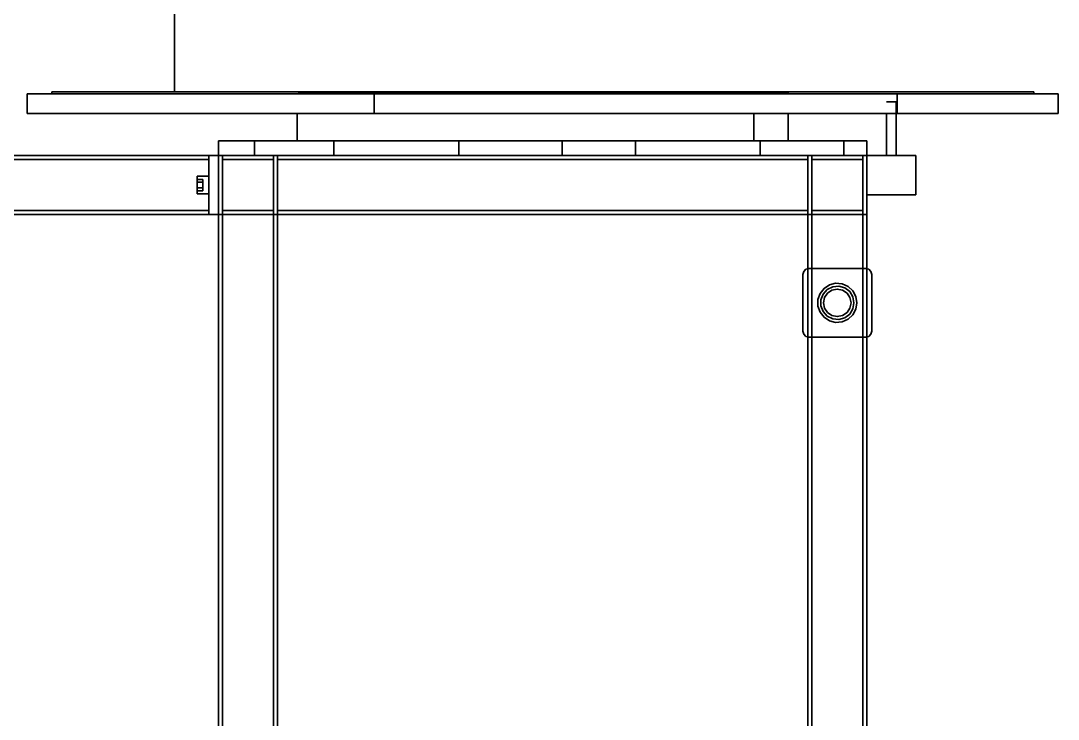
# Model space of a CAD drawing. Header units: millimetres. Extents: x -201 to 3037, y -406 to 3230.
# Drawn here: x 628 to 1685, y 306 to 1017 of the extents above; entities that cross this region are included whole.
import ezdxf

# ---------------------------------------------------------------- set-up
doc = ezdxf.new("R2010")
doc.units = ezdxf.units.MM
for name, color, linetype in [('DIM', 5, 'Continuous'), ('HIDDEN', 8, 'Continuous'), ('VISIBLE', 7, 'Continuous')]:
    doc.layers.add(name, color=color, linetype=linetype)
doc.styles.add('OpenSansCondensed-Light', font='OpenSansCondensed-Light.ttf')
doc.dimstyles.new('EZDXF', dxfattribs={"dimtxt": 0.25, "dimasz": 0.175, "dimexe": 0.375, "dimexo": 0.125, "dimgap": 0.1, "dimtad": 1, "dimlfac": 100, "dimzin": 12, "dimdsep": 46, "dimtxsty": 'OpenSansCondensed-Light', "dimblk": 'ARCHTICK', "dimcen": 2.5, "dimazin": 3, "dimtfac": 0.5, "dimtmove": 2, "dimatfit": 3})

# ---------------------------------------------------------------- blocks, each defined once
blk = doc.blocks.new('_ARCHTICK')
at = {"color": 0, "linetype": 'BYBLOCK', "const_width": 0.15}
blk.add_lwpolyline([(-0.5, -0.5), (0.5, 0.5)], dxfattribs=at)

msp = doc.modelspace()

# ---------------------------------------------------------------- linework, layer by layer
at = {"layer": 'HIDDEN'}
for points in [[(1685, 943), (1671.8, 943), (1633, 943), (1570.5, 943), (1487.3, 943), (1387.8, 943), (1276.8, 943), (1160, 943), (1043.2, 943), (932.2, 943), (832.7, 943), (749.5, 943), (687, 943), (648.2, 943), (635, 943)], [(1660, 945), (1647.5, 945), (1610.5, 945), (1550.9, 945), (1471.7, 945), (1376.9, 945), (1271.3, 945), (1160, 945), (1048.7, 945), (943.1, 945), (848.3, 945), (769.1, 945), (709.5, 945), (672.5, 945), (660, 945)], [(1660, 943), (1647.5, 943), (1610.5, 943), (1550.9, 943), (1471.7, 943), (1376.9, 943), (1271.3, 943), (1160, 943), (1048.7, 943), (943.1, 943), (848.3, 943), (769.1, 943), (709.5, 943), (672.5, 943), (660, 943)], [(660, 943), (672.5, 943), (709.5, 943), (769.1, 943), (848.3, 943), (943.1, 943), (1048.7, 943), (1160, 943), (1271.3, 943), (1376.9, 943), (1471.7, 943), (1550.9, 943), (1610.5, 943), (1647.5, 943), (1660, 943)], [(1410, 945), (1403.7, 945), (1385.2, 945), (1355.5, 945), (1315.9, 945), (1268.5, 945), (1215.6, 945), (1160, 945), (1104.4, 945), (1051.5, 945), (1004.1, 945), (964.5, 945), (934.8, 945), (916.3, 945), (910, 945)], [(910, 945), (916.3, 945), (934.8, 945), (964.5, 945), (1004.1, 945), (1051.5, 945), (1104.4, 945), (1160, 945), (1215.6, 945), (1268.5, 945), (1315.9, 945), (1355.5, 945), (1385.2, 945), (1403.7, 945), (1410, 945)], [(1410, 943), (1403.7, 943), (1385.2, 943), (1355.5, 943), (1315.9, 943), (1268.5, 943), (1215.6, 943), (1160, 943), (1104.4, 943), (1051.5, 943), (1004.1, 943), (964.5, 943), (934.8, 943), (916.3, 943), (910, 943)], [(910, 943), (916.3, 943), (934.8, 943), (964.5, 943), (1004.1, 943), (1051.5, 943), (1104.4, 943), (1160, 943), (1215.6, 943), (1268.5, 943), (1315.9, 943), (1355.5, 943), (1385.2, 943), (1403.7, 943), (1410, 943)], [(1409, 944.5), (1402.8, 944.5), (1384.3, 944.5), (1354.7, 944.5), (1315.2, 944.5), (1268, 944.5), (1215.4, 944.5), (1160, 944.5), (1104.6, 944.5), (1052, 944.5), (1004.8, 944.5), (965.3, 944.5), (935.7, 944.5), (917.2, 944.5), (911, 944.5)], [(911, 944.5), (917.2, 944.5), (935.7, 944.5), (965.3, 944.5), (1004.8, 944.5), (1052, 944.5), (1104.6, 944.5), (1160, 944.5), (1215.4, 944.5), (1268, 944.5), (1315.2, 944.5), (1354.7, 944.5), (1384.3, 944.5), (1402.8, 944.5), (1409, 944.5)], [(1409, 943), (1402.8, 943), (1384.3, 943), (1354.7, 943), (1315.2, 943), (1268, 943), (1215.4, 943), (1160, 943), (1104.6, 943), (1052, 943), (1004.8, 943), (965.3, 943), (935.7, 943), (917.2, 943), (911, 943)], [(911, 943), (917.2, 943), (935.7, 943), (965.3, 943), (1004.8, 943), (1052, 943), (1104.6, 943), (1160, 943), (1215.4, 943), (1268, 943), (1315.2, 943), (1354.7, 943), (1384.3, 943), (1402.8, 943), (1409, 943)], [(1390, 944.5), (1384.2, 944.5), (1367.2, 944.5), (1339.8, 944.5), (1303.4, 944.5), (1259.8, 944.5), (1211.2, 944.5), (1160, 944.5), (1108.8, 944.5), (1060.2, 944.5), (1016.6, 944.5), (980.2, 944.5), (952.8, 944.5), (935.8, 944.5), (930, 944.5)], [(930, 944.5), (935.8, 944.5), (952.8, 944.5), (980.2, 944.5), (1016.6, 944.5), (1060.2, 944.5), (1108.8, 944.5), (1160, 944.5), (1211.2, 944.5), (1259.8, 944.5), (1303.4, 944.5), (1339.8, 944.5), (1367.2, 944.5), (1384.2, 944.5), (1390, 944.5)], [(1390, 943), (1384.2, 943), (1367.2, 943), (1339.8, 943), (1303.4, 943), (1259.8, 943), (1211.2, 943), (1160, 943), (1108.8, 943), (1060.2, 943), (1016.6, 943), (980.2, 943), (952.8, 943), (935.8, 943), (930, 943)], [(930, 943), (935.8, 943), (952.8, 943), (980.2, 943), (1016.6, 943), (1060.2, 943), (1108.8, 943), (1160, 943), (1211.2, 943), (1259.8, 943), (1303.4, 943), (1339.8, 943), (1367.2, 943), (1384.2, 943), (1390, 943)], [(988.5, 943), (988.3, 943), (987.9, 943), (987.2, 943), (986.2, 943), (985.1, 943), (983.8, 943), (982.5, 943), (981.2, 943), (979.9, 943), (978.8, 943), (977.8, 943), (977.1, 943), (976.7, 943), (976.5, 943)], [(976.5, 943), (976.7, 943), (977.1, 943), (977.8, 943), (978.8, 943), (979.9, 943), (981.2, 943), (982.5, 943), (983.8, 943), (985.1, 943), (986.2, 943), (987.2, 943), (987.9, 943), (988.3, 943), (988.5, 943)], [(988.5, 943), (988.3, 943), (987.9, 943), (987.2, 943), (986.2, 943), (985.1, 943), (983.8, 943), (982.5, 943), (981.2, 943), (979.9, 943), (978.8, 943), (977.8, 943), (977.1, 943), (976.7, 943), (976.5, 943)], [(976.5, 943), (976.7, 943), (977.1, 943), (977.8, 943), (978.8, 943), (979.9, 943), (981.2, 943), (982.5, 943), (983.8, 943), (985.1, 943), (986.2, 943), (987.2, 943), (987.9, 943), (988.3, 943), (988.5, 943)], [(988.5, 923), (988.5, 943)], [(988.5, 923), (988.5, 943)], [(1390, 943), (1390, 944.5)], [(1409, 943), (1409, 944.5)], [(1410, 943), (1410, 945)], [(1521, 943), (1520.8, 943), (1520.4, 943), (1519.7, 943), (1518.7, 943), (1517.6, 943), (1516.3, 943), (1515, 943), (1513.7, 943), (1512.4, 943), (1511.3, 943), (1510.3, 943), (1509.6, 943), (1509.2, 943), (1509, 943)], [(1509, 943), (1509.2, 943), (1509.6, 943), (1510.3, 943), (1511.3, 943), (1512.4, 943), (1513.7, 943), (1515, 943), (1516.3, 943), (1517.6, 943), (1518.7, 943), (1519.7, 943), (1520.4, 943), (1520.8, 943), (1521, 943)], [(1521, 923), (1521, 943)], [(1520, 935), (1519.9, 935), (1519.5, 935), (1518.9, 935), (1518.1, 935), (1517.2, 935), (1516.1, 935), (1515, 935), (1513.9, 935), (1512.8, 935), (1511.9, 935), (1511.1, 935), (1510.5, 935), (1510.1, 935), (1510, 935)], [(1510, 935), (1510.1, 935), (1510.5, 935), (1511.1, 935), (1511.9, 935), (1512.8, 935), (1513.9, 935), (1515, 935), (1516.1, 935), (1517.2, 935), (1518.1, 935), (1518.9, 935), (1519.5, 935), (1519.9, 935), (1520, 935)], [(1520, 923), (1520, 935)], [(1685, 923), (1671.8, 923), (1633, 923), (1570.5, 923), (1487.3, 923), (1387.8, 923), (1276.8, 923), (1160, 923), (1043.2, 923), (932.2, 923), (832.7, 923), (749.5, 923), (687, 923), (648.2, 923), (635, 923)], [(1410, 923), (1403.7, 923), (1385.2, 923), (1355.5, 923), (1315.9, 923), (1268.5, 923), (1215.6, 923), (1160, 923), (1104.4, 923), (1051.5, 923), (1004.1, 923), (964.5, 923), (934.8, 923), (916.3, 923), (910, 923)], [(910, 923), (916.3, 923), (934.8, 923), (964.5, 923), (1004.1, 923), (1051.5, 923), (1104.4, 923), (1160, 923), (1215.6, 923), (1268.5, 923), (1315.9, 923), (1355.5, 923), (1385.2, 923), (1403.7, 923), (1410, 923)], [(1375, 923), (1369.6, 923), (1353.7, 923), (1328.1, 923), (1294.1, 923), (1253.3, 923), (1207.8, 923), (1160, 923), (1112.2, 923), (1066.7, 923), (1025.9, 923), (991.9, 923), (966.3, 923), (950.4, 923), (945, 923)], [(945, 923), (950.4, 923), (966.3, 923), (991.9, 923), (1025.9, 923), (1066.7, 923), (1112.2, 923), (1160, 923), (1207.8, 923), (1253.3, 923), (1294.1, 923), (1328.1, 923), (1353.7, 923), (1369.6, 923), (1375, 923)], [(988.5, 923), (988.3, 923), (987.9, 923), (987.2, 923), (986.2, 923), (985.1, 923), (983.8, 923), (982.5, 923), (981.2, 923), (979.9, 923), (978.8, 923), (977.8, 923), (977.1, 923), (976.7, 923), (976.5, 923)], [(976.5, 923), (976.7, 923), (977.1, 923), (977.8, 923), (978.8, 923), (979.9, 923), (981.2, 923), (982.5, 923), (983.8, 923), (985.1, 923), (986.2, 923), (987.2, 923), (987.9, 923), (988.3, 923), (988.5, 923)], [(988.5, 923), (988.3, 923), (987.9, 923), (987.2, 923), (986.2, 923), (985.1, 923), (983.8, 923), (982.5, 923), (981.2, 923), (979.9, 923), (978.8, 923), (977.8, 923), (977.1, 923), (976.7, 923), (976.5, 923)], [(976.5, 923), (976.7, 923), (977.1, 923), (977.8, 923), (978.8, 923), (979.9, 923), (981.2, 923), (982.5, 923), (983.8, 923), (985.1, 923), (986.2, 923), (987.2, 923), (987.9, 923), (988.3, 923), (988.5, 923)], [(1375, 895), (1375, 923)], [(1521, 923), (1520.8, 923), (1520.4, 923), (1519.7, 923), (1518.7, 923), (1517.6, 923), (1516.3, 923), (1515, 923), (1513.7, 923), (1512.4, 923), (1511.3, 923), (1510.3, 923), (1509.6, 923), (1509.2, 923), (1509, 923)], [(1509, 923), (1509.2, 923), (1509.6, 923), (1510.3, 923), (1511.3, 923), (1512.4, 923), (1513.7, 923), (1515, 923), (1516.3, 923), (1517.6, 923), (1518.7, 923), (1519.7, 923), (1520.4, 923), (1520.8, 923), (1521, 923)], [(830, 880), (830, 895)], [(830, 895), (1490, 895)], [(866.5, 895), (866.3, 895), (865.9, 895), (865.1, 895), (864.1, 895), (862.8, 895), (861.4, 895), (860, 895), (858.6, 895), (857.2, 895), (855.9, 895), (854.9, 895), (854.1, 895), (853.7, 895), (853.5, 895)], [(853.5, 895), (853.7, 895), (854.1, 895), (854.9, 895), (855.9, 895), (857.2, 895), (858.6, 895), (860, 895), (861.4, 895), (862.8, 895), (864.1, 895), (865.1, 895), (865.9, 895), (866.3, 895), (866.5, 895)], [(866.5, 895), (866.3, 895), (865.9, 895), (865.1, 895), (864.1, 895), (862.8, 895), (861.4, 895), (860, 895), (858.6, 895), (857.2, 895), (855.9, 895), (854.9, 895), (854.1, 895), (853.7, 895), (853.5, 895)], [(853.5, 895), (853.7, 895), (854.1, 895), (854.9, 895), (855.9, 895), (857.2, 895), (858.6, 895), (860, 895), (861.4, 895), (862.8, 895), (864.1, 895), (865.1, 895), (865.9, 895), (866.3, 895), (866.5, 895)], [(866.5, 880), (866.5, 895)], [(866.5, 880), (866.5, 895)], [(1410, 895), (1403.7, 895), (1385.2, 895), (1355.5, 895), (1315.9, 895), (1268.5, 895), (1215.6, 895), (1160, 895), (1104.4, 895), (1051.5, 895), (1004.1, 895), (964.5, 895), (934.8, 895), (916.3, 895), (910, 895)], [(910, 895), (916.3, 895), (934.8, 895), (964.5, 895), (1004.1, 895), (1051.5, 895), (1104.4, 895), (1160, 895), (1215.6, 895), (1268.5, 895), (1315.9, 895), (1355.5, 895), (1385.2, 895), (1403.7, 895), (1410, 895)], [(947.4, 895), (947.3, 895), (946.9, 895), (946.4, 895), (945.7, 895), (944.8, 895), (943.9, 895), (942.9, 895), (941.9, 895), (940.9, 895), (940.1, 895), (939.4, 895), (938.8, 895), (938.5, 895), (938.4, 895)], [(938.4, 895), (938.5, 895), (938.8, 895), (939.4, 895), (940.1, 895), (940.9, 895), (941.9, 895), (942.9, 895), (943.9, 895), (944.8, 895), (945.7, 895), (946.4, 895), (946.9, 895), (947.3, 895), (947.4, 895)], [(947.4, 895), (947.3, 895), (946.9, 895), (946.4, 895), (945.7, 895), (944.8, 895), (943.9, 895), (942.9, 895), (941.9, 895), (940.9, 895), (940.1, 895), (939.4, 895), (938.8, 895), (938.5, 895), (938.4, 895)], [(938.4, 895), (938.5, 895), (938.8, 895), (939.4, 895), (940.1, 895), (940.9, 895), (941.9, 895), (942.9, 895), (943.9, 895), (944.8, 895), (945.7, 895), (946.4, 895), (946.9, 895), (947.3, 895), (947.4, 895)], [(1375, 895), (1369.6, 895), (1353.7, 895), (1328.1, 895), (1294.1, 895), (1253.3, 895), (1207.8, 895), (1160, 895), (1112.2, 895), (1066.7, 895), (1025.9, 895), (991.9, 895), (966.3, 895), (950.4, 895), (945, 895)], [(945, 895), (950.4, 895), (966.3, 895), (991.9, 895), (1025.9, 895), (1066.7, 895), (1112.2, 895), (1160, 895), (1207.8, 895), (1253.3, 895), (1294.1, 895), (1328.1, 895), (1353.7, 895), (1369.6, 895), (1375, 895)], [(947.4, 880), (947.4, 895)], [(947.4, 880), (947.4, 895)], [(1074.6, 895), (1074.5, 895), (1074.1, 895), (1073.6, 895), (1072.9, 895), (1072, 895), (1071.1, 895), (1070.1, 895), (1069.1, 895), (1068.1, 895), (1067.3, 895), (1066.6, 895), (1066, 895), (1065.7, 895), (1065.6, 895)], [(1065.6, 895), (1065.7, 895), (1066, 895), (1066.6, 895), (1067.3, 895), (1068.1, 895), (1069.1, 895), (1070.1, 895), (1071.1, 895), (1072, 895), (1072.9, 895), (1073.6, 895), (1074.1, 895), (1074.5, 895), (1074.6, 895)], [(1074.6, 895), (1074.5, 895), (1074.1, 895), (1073.6, 895), (1072.9, 895), (1072, 895), (1071.1, 895), (1070.1, 895), (1069.1, 895), (1068.1, 895), (1067.3, 895), (1066.6, 895), (1066, 895), (1065.7, 895), (1065.6, 895)], [(1065.6, 895), (1065.7, 895), (1066, 895), (1066.6, 895), (1067.3, 895), (1068.1, 895), (1069.1, 895), (1070.1, 895), (1071.1, 895), (1072, 895), (1072.9, 895), (1073.6, 895), (1074.1, 895), (1074.5, 895), (1074.6, 895)], [(1074.6, 880), (1074.6, 895)], [(1074.6, 880), (1074.6, 895)], [(1180, 895), (1179.5, 895), (1178, 895), (1175.6, 895), (1172.5, 895), (1168.7, 895), (1164.5, 895), (1160, 895), (1155.5, 895), (1151.3, 895), (1147.5, 895), (1144.4, 895), (1142, 895), (1140.5, 895), (1140, 895)], [(1140, 895), (1140.5, 895), (1142, 895), (1144.4, 895), (1147.5, 895), (1151.3, 895), (1155.5, 895), (1160, 895), (1164.5, 895), (1168.7, 895), (1172.5, 895), (1175.6, 895), (1178, 895), (1179.5, 895), (1180, 895)], [(1180, 880), (1180, 895)], [(1254.4, 895), (1254.3, 895), (1254, 895), (1253.4, 895), (1252.7, 895), (1251.9, 895), (1250.9, 895), (1249.9, 895), (1248.9, 895), (1248, 895), (1247.1, 895), (1246.4, 895), (1245.9, 895), (1245.5, 895), (1245.4, 895)], [(1245.4, 895), (1245.5, 895), (1245.9, 895), (1246.4, 895), (1247.1, 895), (1248, 895), (1248.9, 895), (1249.9, 895), (1250.9, 895), (1251.9, 895), (1252.7, 895), (1253.4, 895), (1254, 895), (1254.3, 895), (1254.4, 895)], [(1254.4, 895), (1254.3, 895), (1254, 895), (1253.4, 895), (1252.7, 895), (1251.9, 895), (1250.9, 895), (1249.9, 895), (1248.9, 895), (1248, 895), (1247.1, 895), (1246.4, 895), (1245.9, 895), (1245.5, 895), (1245.4, 895)], [(1245.4, 895), (1245.5, 895), (1245.9, 895), (1246.4, 895), (1247.1, 895), (1248, 895), (1248.9, 895), (1249.9, 895), (1250.9, 895), (1251.9, 895), (1252.7, 895), (1253.4, 895), (1254, 895), (1254.3, 895), (1254.4, 895)], [(1254.4, 880), (1254.4, 895)], [(1254.4, 880), (1254.4, 895)], [(1381.6, 895), (1381.5, 895), (1381.2, 895), (1380.6, 895), (1379.9, 895), (1379.1, 895), (1378.1, 895), (1377.1, 895), (1376.1, 895), (1375.2, 895), (1374.3, 895), (1373.6, 895), (1373.1, 895), (1372.7, 895), (1372.6, 895)], [(1372.6, 895), (1372.7, 895), (1373.1, 895), (1373.6, 895), (1374.3, 895), (1375.2, 895), (1376.1, 895), (1377.1, 895), (1378.1, 895), (1379.1, 895), (1379.9, 895), (1380.6, 895), (1381.2, 895), (1381.5, 895), (1381.6, 895)], [(1381.6, 895), (1381.5, 895), (1381.2, 895), (1380.6, 895), (1379.9, 895), (1379.1, 895), (1378.1, 895), (1377.1, 895), (1376.1, 895), (1375.2, 895), (1374.3, 895), (1373.6, 895), (1373.1, 895), (1372.7, 895), (1372.6, 895)], [(1372.6, 895), (1372.7, 895), (1373.1, 895), (1373.6, 895), (1374.3, 895), (1375.2, 895), (1376.1, 895), (1377.1, 895), (1378.1, 895), (1379.1, 895), (1379.9, 895), (1380.6, 895), (1381.2, 895), (1381.5, 895), (1381.6, 895)], [(1381.6, 880), (1381.6, 895)], [(1381.6, 880), (1381.6, 895)], [(1466.5, 895), (1466.3, 895), (1465.9, 895), (1465.1, 895), (1464.1, 895), (1462.8, 895), (1461.4, 895), (1460, 895), (1458.6, 895), (1457.2, 895), (1455.9, 895), (1454.9, 895), (1454.1, 895), (1453.7, 895), (1453.5, 895)], [(1453.5, 895), (1453.7, 895), (1454.1, 895), (1454.9, 895), (1455.9, 895), (1457.2, 895), (1458.6, 895), (1460, 895), (1461.4, 895), (1462.8, 895), (1464.1, 895), (1465.1, 895), (1465.9, 895), (1466.3, 895), (1466.5, 895)], [(1466.5, 895), (1466.3, 895), (1465.9, 895), (1465.1, 895), (1464.1, 895), (1462.8, 895), (1461.4, 895), (1460, 895), (1458.6, 895), (1457.2, 895), (1455.9, 895), (1454.9, 895), (1454.1, 895), (1453.7, 895), (1453.5, 895)], [(1453.5, 895), (1453.7, 895), (1454.1, 895), (1454.9, 895), (1455.9, 895), (1457.2, 895), (1458.6, 895), (1460, 895), (1461.4, 895), (1462.8, 895), (1464.1, 895), (1465.1, 895), (1465.9, 895), (1466.3, 895), (1466.5, 895)], [(1466.5, 880), (1466.5, 895)], [(1466.5, 880), (1466.5, 895)], [(1490, 880), (1490, 895)], [(610, 880), (820, 880)], [(610, 880), (820, 880)], [(610, 880), (820, 880)], [(820, 820), (820, 880)], [(820, 820), (820, 880)], [(820, 874), (820, 874.7), (820, 875.3), (820, 876), (820, 876.6), (820, 877.2), (820, 877.7), (820, 878.2), (820, 878.7), (820, 879.1), (820, 879.4), (820, 879.7), (820, 879.8), (820, 880), (820, 880)], [(820, 880), (830, 880)], [(820, 820), (820, 880)], [(820, 820), (820, 880)], [(820, 880), (820, 880), (820, 879.8), (820, 879.7), (820, 879.4), (820, 879.1), (820, 878.7), (820, 878.2), (820, 877.7), (820, 877.2), (820, 876.6), (820, 876), (820, 875.3), (820, 874.7), (820, 874)], [(820, 874), (820, 874.7), (820, 875.3), (820, 876), (820, 876.6), (820, 877.2), (820, 877.7), (820, 878.2), (820, 878.7), (820, 879.1), (820, 879.4), (820, 879.7), (820, 879.8), (820, 880), (820, 880)], [(820, 880), (830, 880)], [(820, 880), (830, 880)], [(830, 60), (830, 880)], [(830, 880), (890, 880)], [(830, 60), (830, 880)], [(830, 60), (830, 880)], [(830, 880), (890, 880)], [(830, 880), (890, 880)], [(830, 820), (830, 880)], [(830, 820), (830, 880)], [(830, 880), (890, 880)], [(830, 880), (890, 880)], [(830, 880), (830, 880), (830, 879.8), (830, 879.7), (830, 879.4), (830, 879.1), (830, 878.7), (830, 878.2), (830, 877.7), (830, 877.2), (830, 876.6), (830, 876), (830, 875.3), (830, 874.7), (830, 874)], [(830, 874), (830, 874.7), (830, 875.3), (830, 876), (830, 876.6), (830, 877.2), (830, 877.7), (830, 878.2), (830, 878.7), (830, 879.1), (830, 879.4), (830, 879.7), (830, 879.8), (830, 880), (830, 880)], [(830, 880), (830, 880), (830, 879.8), (830, 879.7), (830, 879.4), (830, 879.1), (830, 878.7), (830, 878.2), (830, 877.7), (830, 877.2), (830, 876.6), (830, 876), (830, 875.3), (830, 874.7), (830, 874)], [(830, 874), (830, 874.7), (830, 875.3), (830, 876), (830, 876.6), (830, 877.2), (830, 877.7), (830, 878.2), (830, 878.7), (830, 879.1), (830, 879.4), (830, 879.7), (830, 879.8), (830, 880), (830, 880)], [(830, 880), (1490, 880)], [(886, 880), (834, 880)], [(886, 880), (834, 880)], [(834, 60), (834, 880)], [(834, 60), (834, 880)], [(886, 880), (834, 880)], [(886, 880), (834, 880)], [(834, 60), (834, 880)], [(834, 60), (834, 880)], [(866.5, 880), (866.3, 880), (865.9, 880), (865.1, 880), (864.1, 880), (862.8, 880), (861.4, 880), (860, 880), (858.6, 880), (857.2, 880), (855.9, 880), (854.9, 880), (854.1, 880), (853.7, 880), (853.5, 880)], [(853.5, 880), (853.7, 880), (854.1, 880), (854.9, 880), (855.9, 880), (857.2, 880), (858.6, 880), (860, 880), (861.4, 880), (862.8, 880), (864.1, 880), (865.1, 880), (865.9, 880), (866.3, 880), (866.5, 880)], [(866.5, 880), (866.3, 880), (865.9, 880), (865.1, 880), (864.1, 880), (862.8, 880), (861.4, 880), (860, 880), (858.6, 880), (857.2, 880), (855.9, 880), (854.9, 880), (854.1, 880), (853.7, 880), (853.5, 880)], [(853.5, 880), (853.7, 880), (854.1, 880), (854.9, 880), (855.9, 880), (857.2, 880), (858.6, 880), (860, 880), (861.4, 880), (862.8, 880), (864.1, 880), (865.1, 880), (865.9, 880), (866.3, 880), (866.5, 880)], [(886, 60), (886, 880)], [(886, 60), (886, 880)], [(886, 60), (886, 880)], [(886, 60), (886, 880)], [(890, 60), (890, 880)], [(890, 60), (890, 880)], [(890, 60), (890, 880)], [(890, 820), (890, 880)], [(890, 880), (1430, 880)], [(890, 820), (890, 880)], [(890, 820), (890, 880)], [(890, 880), (1430, 880)], [(890, 880), (1430, 880)], [(890, 820), (890, 880)], [(890, 820), (890, 880)], [(947.4, 880), (947.3, 880), (946.9, 880), (946.4, 880), (945.7, 880), (944.8, 880), (943.9, 880), (942.9, 880), (941.9, 880), (940.9, 880), (940.1, 880), (939.4, 880), (938.8, 880), (938.5, 880), (938.4, 880)], [(938.4, 880), (938.5, 880), (938.8, 880), (939.4, 880), (940.1, 880), (940.9, 880), (941.9, 880), (942.9, 880), (943.9, 880), (944.8, 880), (945.7, 880), (946.4, 880), (946.9, 880), (947.3, 880), (947.4, 880)], [(947.4, 880), (947.3, 880), (946.9, 880), (946.4, 880), (945.7, 880), (944.8, 880), (943.9, 880), (942.9, 880), (941.9, 880), (940.9, 880), (940.1, 880), (939.4, 880), (938.8, 880), (938.5, 880), (938.4, 880)], [(938.4, 880), (938.5, 880), (938.8, 880), (939.4, 880), (940.1, 880), (940.9, 880), (941.9, 880), (942.9, 880), (943.9, 880), (944.8, 880), (945.7, 880), (946.4, 880), (946.9, 880), (947.3, 880), (947.4, 880)], [(1074.6, 880), (1074.5, 880), (1074.1, 880), (1073.6, 880), (1072.9, 880), (1072, 880), (1071.1, 880), (1070.1, 880), (1069.1, 880), (1068.1, 880), (1067.3, 880), (1066.6, 880), (1066, 880), (1065.7, 880), (1065.6, 880)], [(1065.6, 880), (1065.7, 880), (1066, 880), (1066.6, 880), (1067.3, 880), (1068.1, 880), (1069.1, 880), (1070.1, 880), (1071.1, 880), (1072, 880), (1072.9, 880), (1073.6, 880), (1074.1, 880), (1074.5, 880), (1074.6, 880)], [(1074.6, 880), (1074.5, 880), (1074.1, 880), (1073.6, 880), (1072.9, 880), (1072, 880), (1071.1, 880), (1070.1, 880), (1069.1, 880), (1068.1, 880), (1067.3, 880), (1066.6, 880), (1066, 880), (1065.7, 880), (1065.6, 880)], [(1065.6, 880), (1065.7, 880), (1066, 880), (1066.6, 880), (1067.3, 880), (1068.1, 880), (1069.1, 880), (1070.1, 880), (1071.1, 880), (1072, 880), (1072.9, 880), (1073.6, 880), (1074.1, 880), (1074.5, 880), (1074.6, 880)], [(1180, 880), (1179.5, 880), (1178, 880), (1175.6, 880), (1172.5, 880), (1168.7, 880), (1164.5, 880), (1160, 880), (1155.5, 880), (1151.3, 880), (1147.5, 880), (1144.4, 880), (1142, 880), (1140.5, 880), (1140, 880)], [(1140, 880), (1140.5, 880), (1142, 880), (1144.4, 880), (1147.5, 880), (1151.3, 880), (1155.5, 880), (1160, 880), (1164.5, 880), (1168.7, 880), (1172.5, 880), (1175.6, 880), (1178, 880), (1179.5, 880), (1180, 880)], [(1254.4, 880), (1254.3, 880), (1254, 880), (1253.4, 880), (1252.7, 880), (1251.9, 880), (1250.9, 880), (1249.9, 880), (1248.9, 880), (1248, 880), (1247.1, 880), (1246.4, 880), (1245.9, 880), (1245.5, 880), (1245.4, 880)], [(1245.4, 880), (1245.5, 880), (1245.9, 880), (1246.4, 880), (1247.1, 880), (1248, 880), (1248.9, 880), (1249.9, 880), (1250.9, 880), (1251.9, 880), (1252.7, 880), (1253.4, 880), (1254, 880), (1254.3, 880), (1254.4, 880)], [(1254.4, 880), (1254.3, 880), (1254, 880), (1253.4, 880), (1252.7, 880), (1251.9, 880), (1250.9, 880), (1249.9, 880), (1248.9, 880), (1248, 880), (1247.1, 880), (1246.4, 880), (1245.9, 880), (1245.5, 880), (1245.4, 880)], [(1245.4, 880), (1245.5, 880), (1245.9, 880), (1246.4, 880), (1247.1, 880), (1248, 880), (1248.9, 880), (1249.9, 880), (1250.9, 880), (1251.9, 880), (1252.7, 880), (1253.4, 880), (1254, 880), (1254.3, 880), (1254.4, 880)], [(1381.6, 880), (1381.5, 880), (1381.2, 880), (1380.6, 880), (1379.9, 880), (1379.1, 880), (1378.1, 880), (1377.1, 880), (1376.1, 880), (1375.2, 880), (1374.3, 880), (1373.6, 880), (1373.1, 880), (1372.7, 880), (1372.6, 880)], [(1372.6, 880), (1372.7, 880), (1373.1, 880), (1373.6, 880), (1374.3, 880), (1375.2, 880), (1376.1, 880), (1377.1, 880), (1378.1, 880), (1379.1, 880), (1379.9, 880), (1380.6, 880), (1381.2, 880), (1381.5, 880), (1381.6, 880)], [(1381.6, 880), (1381.5, 880), (1381.2, 880), (1380.6, 880), (1379.9, 880), (1379.1, 880), (1378.1, 880), (1377.1, 880), (1376.1, 880), (1375.2, 880), (1374.3, 880), (1373.6, 880), (1373.1, 880), (1372.7, 880), (1372.6, 880)], [(1372.6, 880), (1372.7, 880), (1373.1, 880), (1373.6, 880), (1374.3, 880), (1375.2, 880), (1376.1, 880), (1377.1, 880), (1378.1, 880), (1379.1, 880), (1379.9, 880), (1380.6, 880), (1381.2, 880), (1381.5, 880), (1381.6, 880)], [(1430, 60), (1430, 880)], [(1430, 880), (1490, 880)], [(1430, 60), (1430, 880)], [(1430, 60), (1430, 880)], [(1430, 880), (1490, 880)], [(1430, 880), (1490, 880)], [(1430, 820), (1430, 880)], [(1430, 820), (1430, 880)], [(1430, 820), (1430, 880)], [(1430, 820), (1430, 880)], [(1430, 820), (1430, 880)], [(1430, 880), (1490, 880)], [(1430, 880), (1490, 880)], [(1486, 880), (1434, 880)], [(1486, 880), (1434, 880)], [(1434, 60), (1434, 880)], [(1434, 60), (1434, 880)], [(1486, 880), (1434, 880)], [(1486, 880), (1434, 880)], [(1434, 60), (1434, 880)], [(1434, 60), (1434, 880)], [(1466.5, 880), (1466.3, 880), (1465.9, 880), (1465.1, 880), (1464.1, 880), (1462.8, 880), (1461.4, 880), (1460, 880), (1458.6, 880), (1457.2, 880), (1455.9, 880), (1454.9, 880), (1454.1, 880), (1453.7, 880), (1453.5, 880)], [(1453.5, 880), (1453.7, 880), (1454.1, 880), (1454.9, 880), (1455.9, 880), (1457.2, 880), (1458.6, 880), (1460, 880), (1461.4, 880), (1462.8, 880), (1464.1, 880), (1465.1, 880), (1465.9, 880), (1466.3, 880), (1466.5, 880)], [(1466.5, 880), (1466.3, 880), (1465.9, 880), (1465.1, 880), (1464.1, 880), (1462.8, 880), (1461.4, 880), (1460, 880), (1458.6, 880), (1457.2, 880), (1455.9, 880), (1454.9, 880), (1454.1, 880), (1453.7, 880), (1453.5, 880)], [(1453.5, 880), (1453.7, 880), (1454.1, 880), (1454.9, 880), (1455.9, 880), (1457.2, 880), (1458.6, 880), (1460, 880), (1461.4, 880), (1462.8, 880), (1464.1, 880), (1465.1, 880), (1465.9, 880), (1466.3, 880), (1466.5, 880)], [(1486, 60), (1486, 880)], [(1486, 60), (1486, 880)], [(1486, 60), (1486, 880)], [(1486, 60), (1486, 880)], [(1490, 60), (1490, 880)], [(1490, 60), (1490, 880)], [(1490, 60), (1490, 880)], [(1490, 820), (1490, 880)], [(1490, 820), (1490, 880)], [(1490, 840), (1490, 880)], [(1490, 840), (1490, 880)], [(1490, 880), (1540, 880)], [(1520, 880), (1519.9, 880), (1519.5, 880), (1518.9, 880), (1518.1, 880), (1517.2, 880), (1516.1, 880), (1515, 880), (1513.9, 880), (1512.8, 880), (1511.9, 880), (1511.1, 880), (1510.5, 880), (1510.1, 880), (1510, 880)], [(1510, 880), (1510.1, 880), (1510.5, 880), (1511.1, 880), (1511.9, 880), (1512.8, 880), (1513.9, 880), (1515, 880), (1516.1, 880), (1517.2, 880), (1518.1, 880), (1518.9, 880), (1519.5, 880), (1519.9, 880), (1520, 880)], [(1540, 840), (1540, 880)], [(610, 876), (820, 876)], [(610, 876), (820, 876)], [(610, 876), (820, 876)], [(610, 876), (820, 876)], [(820, 824), (820, 876)], [(820, 824), (820, 876)], [(820, 824), (820, 876)], [(820, 824), (820, 876)], [(820, 826), (820, 874)], [(820, 874), (820, 826)], [(820, 826), (820, 874)], [(830, 874), (830, 826)], [(830, 826), (830, 874)], [(830, 874), (830, 826)], [(830, 826), (830, 874)], [(834, 876), (886, 876)], [(834, 876), (834, 824)], [(834, 876), (886, 876)], [(834, 876), (834, 824)], [(886, 876), (886, 824)], [(886, 876), (886, 824)], [(890, 824), (890, 876)], [(890, 824), (890, 876)], [(890, 876), (1430, 876)], [(890, 876), (1430, 876)], [(890, 824), (890, 876)], [(890, 824), (890, 876)], [(890, 876), (1430, 876)], [(890, 876), (1430, 876)], [(1430, 824), (1430, 876)], [(1430, 824), (1430, 876)], [(1430, 824), (1430, 876)], [(1430, 824), (1430, 876)], [(1434, 876), (1486, 876)], [(1434, 876), (1434, 824)], [(1434, 876), (1486, 876)], [(1434, 876), (1434, 824)], [(1486, 876), (1486, 824)], [(1486, 876), (1486, 824)], [(808, 859), (808, 858.8), (808, 858.1), (808, 857), (808, 855.6), (808, 853.9), (808, 852), (808, 850), (808, 848), (808, 846.1), (808, 844.4), (808, 843), (808, 841.9), (808, 841.2), (808, 841)], [(808, 859), (808, 858.8), (808, 858.1), (808, 857), (808, 855.6), (808, 853.9), (808, 852), (808, 850), (808, 848), (808, 846.1), (808, 844.4), (808, 843), (808, 841.9), (808, 841.2), (808, 841)], [(808, 841), (808, 841.2), (808, 841.9), (808, 843), (808, 844.4), (808, 846.1), (808, 848), (808, 850), (808, 852), (808, 853.9), (808, 855.6), (808, 857), (808, 858.1), (808, 858.8), (808, 859)], [(820, 859), (808, 859)], [(808, 859), (808, 858.8), (808, 858.1), (808, 857), (808, 855.6), (808, 853.9), (808, 852), (808, 850), (808, 848), (808, 846.1), (808, 844.4), (808, 843), (808, 841.9), (808, 841.2), (808, 841)], [(808, 841), (808, 841.2), (808, 841.9), (808, 843), (808, 844.4), (808, 846.1), (808, 848), (808, 850), (808, 852), (808, 853.9), (808, 855.6), (808, 857), (808, 858.1), (808, 858.8), (808, 859)], [(820, 859), (808, 859)], [(808, 859), (808, 858.8), (808, 858.1), (808, 857), (808, 855.6), (808, 853.9), (808, 852), (808, 850), (808, 848), (808, 846.1), (808, 844.4), (808, 843), (808, 841.9), (808, 841.2), (808, 841)], [(808, 841), (808, 841.2), (808, 841.9), (808, 843), (808, 844.4), (808, 846.1), (808, 848), (808, 850), (808, 852), (808, 853.9), (808, 855.6), (808, 857), (808, 858.1), (808, 858.8), (808, 859)], [(820, 859), (808, 859)], [(808, 855.8), (808, 852.9)], [(808, 852.9), (808, 855.8)], [(814, 855.8), (808, 855.8)], [(808, 855.8), (808, 852.9)], [(808, 852.9), (808, 855.8)], [(814, 855.8), (808, 855.8)], [(808, 855.8), (808, 852.9)], [(808, 852.9), (808, 855.8)], [(814, 855.8), (808, 855.8)], [(808, 855.8), (808, 852.9)], [(808, 852.9), (808, 855.8)], [(814, 855.8), (808, 855.8)], [(814, 852.9), (814, 855.8)], [(814, 855.8), (814, 852.9)], [(814, 852.9), (814, 855.8)], [(814, 855.8), (814, 852.9)], [(814, 852.9), (814, 855.8)], [(814, 855.8), (814, 852.9)], [(814, 852.9), (814, 855.8)], [(814, 855.8), (814, 852.9)], [(820, 859), (820, 858.8), (820, 858.1), (820, 857), (820, 855.6), (820, 853.9), (820, 852), (820, 850), (820, 848), (820, 846.1), (820, 844.4), (820, 843), (820, 841.9), (820, 841.2), (820, 841)], [(820, 841), (820, 841.2), (820, 841.9), (820, 843), (820, 844.4), (820, 846.1), (820, 848), (820, 850), (820, 852), (820, 853.9), (820, 855.6), (820, 857), (820, 858.1), (820, 858.8), (820, 859)], [(820, 859), (820, 858.8), (820, 858.1), (820, 857), (820, 855.6), (820, 853.9), (820, 852), (820, 850), (820, 848), (820, 846.1), (820, 844.4), (820, 843), (820, 841.9), (820, 841.2), (820, 841)], [(820, 841), (820, 841.2), (820, 841.9), (820, 843), (820, 844.4), (820, 846.1), (820, 848), (820, 850), (820, 852), (820, 853.9), (820, 855.6), (820, 857), (820, 858.1), (820, 858.8), (820, 859)], [(820, 859), (820, 858.8), (820, 858.1), (820, 857), (820, 855.6), (820, 853.9), (820, 852), (820, 850), (820, 848), (820, 846.1), (820, 844.4), (820, 843), (820, 841.9), (820, 841.2), (820, 841)], [(820, 841), (820, 841.2), (820, 841.9), (820, 843), (820, 844.4), (820, 846.1), (820, 848), (820, 850), (820, 852), (820, 853.9), (820, 855.6), (820, 857), (820, 858.1), (820, 858.8), (820, 859)], [(820, 859), (820, 858.8), (820, 858.1), (820, 857), (820, 855.6), (820, 853.9), (820, 852), (820, 850), (820, 848), (820, 846.1), (820, 844.4), (820, 843), (820, 841.9), (820, 841.2), (820, 841)], [(820, 841), (820, 841.2), (820, 841.9), (820, 843), (820, 844.4), (820, 846.1), (820, 848), (820, 850), (820, 852), (820, 853.9), (820, 855.6), (820, 857), (820, 858.1), (820, 858.8), (820, 859)], [(820, 850), (820, 850.7), (820, 851.4), (820, 852.1), (820, 852.8), (820, 853.5), (820, 854.1), (820, 854.6), (820, 855.1), (820, 855.5), (820, 855.9), (820, 856.1), (820, 856.3), (820, 856.5), (820, 856.5)], [(820, 856.5), (820, 856.3), (820, 855.9), (820, 855.1), (820, 854.1), (820, 852.8), (820, 851.4), (820, 850), (820, 848.6), (820, 847.2), (820, 845.9), (820, 844.9), (820, 844.1), (820, 843.7), (820, 843.5)], [(820, 850), (820, 850.7), (820, 851.4), (820, 852.1), (820, 852.8), (820, 853.5), (820, 854.1), (820, 854.6), (820, 855.1), (820, 855.5), (820, 855.9), (820, 856.1), (820, 856.3), (820, 856.5), (820, 856.5)], [(820, 856.5), (820, 856.3), (820, 855.9), (820, 855.1), (820, 854.1), (820, 852.8), (820, 851.4), (820, 850), (820, 848.6), (820, 847.2), (820, 845.9), (820, 844.9), (820, 844.1), (820, 843.7), (820, 843.5)], [(820, 850), (820, 850.7), (820, 851.4), (820, 852.1), (820, 852.8), (820, 853.5), (820, 854.1), (820, 854.6), (820, 855.1), (820, 855.5), (820, 855.9), (820, 856.1), (820, 856.3), (820, 856.5), (820, 856.5)], [(820, 856.5), (820, 856.3), (820, 855.9), (820, 855.1), (820, 854.1), (820, 852.8), (820, 851.4), (820, 850), (820, 848.6), (820, 847.2), (820, 845.9), (820, 844.9), (820, 844.1), (820, 843.7), (820, 843.5)], [(820, 850), (820, 850.7), (820, 851.4), (820, 852.1), (820, 852.8), (820, 853.5), (820, 854.1), (820, 854.6), (820, 855.1), (820, 855.5), (820, 855.9), (820, 856.1), (820, 856.3), (820, 856.5), (820, 856.5)], [(820, 856.5), (820, 856.3), (820, 855.9), (820, 855.1), (820, 854.1), (820, 852.8), (820, 851.4), (820, 850), (820, 848.6), (820, 847.2), (820, 845.9), (820, 844.9), (820, 844.1), (820, 843.7), (820, 843.5)], [(830, 850), (830, 850.7), (830, 851.4), (830, 852.1), (830, 852.8), (830, 853.5), (830, 854.1), (830, 854.6), (830, 855.1), (830, 855.5), (830, 855.9), (830, 856.1), (830, 856.3), (830, 856.5), (830, 856.5)], [(830, 856.5), (830, 856.3), (830, 855.9), (830, 855.1), (830, 854.1), (830, 852.8), (830, 851.4), (830, 850), (830, 848.6), (830, 847.2), (830, 845.9), (830, 844.9), (830, 844.1), (830, 843.7), (830, 843.5)], [(830, 850), (830, 850.7), (830, 851.4), (830, 852.1), (830, 852.8), (830, 853.5), (830, 854.1), (830, 854.6), (830, 855.1), (830, 855.5), (830, 855.9), (830, 856.1), (830, 856.3), (830, 856.5), (830, 856.5)], [(830, 856.5), (830, 856.3), (830, 855.9), (830, 855.1), (830, 854.1), (830, 852.8), (830, 851.4), (830, 850), (830, 848.6), (830, 847.2), (830, 845.9), (830, 844.9), (830, 844.1), (830, 843.7), (830, 843.5)], [(830, 850), (830, 850.7), (830, 851.4), (830, 852.1), (830, 852.8), (830, 853.5), (830, 854.1), (830, 854.6), (830, 855.1), (830, 855.5), (830, 855.9), (830, 856.1), (830, 856.3), (830, 856.5), (830, 856.5)], [(830, 856.5), (830, 856.3), (830, 855.9), (830, 855.1), (830, 854.1), (830, 852.8), (830, 851.4), (830, 850), (830, 848.6), (830, 847.2), (830, 845.9), (830, 844.9), (830, 844.1), (830, 843.7), (830, 843.5)], [(830, 850), (830, 850.7), (830, 851.4), (830, 852.1), (830, 852.8), (830, 853.5), (830, 854.1), (830, 854.6), (830, 855.1), (830, 855.5), (830, 855.9), (830, 856.1), (830, 856.3), (830, 856.5), (830, 856.5)], [(830, 856.5), (830, 856.3), (830, 855.9), (830, 855.1), (830, 854.1), (830, 852.8), (830, 851.4), (830, 850), (830, 848.6), (830, 847.2), (830, 845.9), (830, 844.9), (830, 844.1), (830, 843.7), (830, 843.5)], [(808, 847.1), (808, 852.9)], [(808, 852.9), (808, 847.1)], [(814, 852.9), (808, 852.9)], [(814, 852.9), (808, 852.9)], [(808, 847.1), (808, 852.9)], [(808, 852.9), (808, 847.1)], [(814, 852.9), (808, 852.9)], [(814, 852.9), (808, 852.9)], [(808, 847.1), (808, 852.9)], [(808, 852.9), (808, 847.1)], [(814, 852.9), (808, 852.9)], [(814, 852.9), (808, 852.9)], [(808, 847.1), (808, 852.9)], [(808, 852.9), (808, 847.1)], [(814, 852.9), (808, 852.9)], [(814, 852.9), (808, 852.9)], [(808, 844.2), (808, 847.1)], [(808, 847.1), (808, 844.2)], [(814, 847.1), (808, 847.1)], [(814, 847.1), (808, 847.1)], [(808, 844.2), (808, 847.1)], [(808, 847.1), (808, 844.2)], [(814, 847.1), (808, 847.1)], [(814, 847.1), (808, 847.1)], [(808, 844.2), (808, 847.1)], [(808, 847.1), (808, 844.2)], [(814, 847.1), (808, 847.1)], [(814, 847.1), (808, 847.1)], [(808, 844.2), (808, 847.1)], [(808, 847.1), (808, 844.2)], [(814, 847.1), (808, 847.1)], [(814, 847.1), (808, 847.1)], [(814, 852.9), (814, 847.1)], [(814, 847.1), (814, 852.9)], [(814, 852.9), (814, 847.1)], [(814, 847.1), (814, 852.9)], [(814, 852.9), (814, 847.1)], [(814, 847.1), (814, 852.9)], [(814, 852.9), (814, 847.1)], [(814, 847.1), (814, 852.9)], [(814, 847.1), (814, 844.2)], [(814, 844.2), (814, 847.1)], [(814, 847.1), (814, 844.2)], [(814, 844.2), (814, 847.1)], [(814, 847.1), (814, 844.2)], [(814, 844.2), (814, 847.1)], [(814, 847.1), (814, 844.2)], [(814, 844.2), (814, 847.1)], [(820, 843.5), (820, 843.5), (820, 843.7), (820, 843.9), (820, 844.1), (820, 844.5), (820, 844.9), (820, 845.4), (820, 845.9), (820, 846.5), (820, 847.2), (820, 847.9), (820, 848.6), (820, 849.3), (820, 850)], [(820, 843.5), (820, 843.5), (820, 843.7), (820, 843.9), (820, 844.1), (820, 844.5), (820, 844.9), (820, 845.4), (820, 845.9), (820, 846.5), (820, 847.2), (820, 847.9), (820, 848.6), (820, 849.3), (820, 850)], [(820, 843.5), (820, 843.5), (820, 843.7), (820, 843.9), (820, 844.1), (820, 844.5), (820, 844.9), (820, 845.4), (820, 845.9), (820, 846.5), (820, 847.2), (820, 847.9), (820, 848.6), (820, 849.3), (820, 850)], [(820, 843.5), (820, 843.5), (820, 843.7), (820, 843.9), (820, 844.1), (820, 844.5), (820, 844.9), (820, 845.4), (820, 845.9), (820, 846.5), (820, 847.2), (820, 847.9), (820, 848.6), (820, 849.3), (820, 850)], [(830, 843.5), (830, 843.5), (830, 843.7), (830, 843.9), (830, 844.1), (830, 844.5), (830, 844.9), (830, 845.4), (830, 845.9), (830, 846.5), (830, 847.2), (830, 847.9), (830, 848.6), (830, 849.3), (830, 850)], [(830, 843.5), (830, 843.5), (830, 843.7), (830, 843.9), (830, 844.1), (830, 844.5), (830, 844.9), (830, 845.4), (830, 845.9), (830, 846.5), (830, 847.2), (830, 847.9), (830, 848.6), (830, 849.3), (830, 850)], [(830, 843.5), (830, 843.5), (830, 843.7), (830, 843.9), (830, 844.1), (830, 844.5), (830, 844.9), (830, 845.4), (830, 845.9), (830, 846.5), (830, 847.2), (830, 847.9), (830, 848.6), (830, 849.3), (830, 850)], [(830, 843.5), (830, 843.5), (830, 843.7), (830, 843.9), (830, 844.1), (830, 844.5), (830, 844.9), (830, 845.4), (830, 845.9), (830, 846.5), (830, 847.2), (830, 847.9), (830, 848.6), (830, 849.3), (830, 850)], [(814, 844.2), (808, 844.2)], [(814, 844.2), (808, 844.2)], [(814, 844.2), (808, 844.2)], [(814, 844.2), (808, 844.2)], [(1490, 840), (1540, 840)], [(820, 820), (820, 820), (820, 820.2), (820, 820.3), (820, 820.6), (820, 820.9), (820, 821.3), (820, 821.8), (820, 822.3), (820, 822.8), (820, 823.4), (820, 824), (820, 824.7), (820, 825.3), (820, 826)], [(820, 820), (820, 820), (820, 820.2), (820, 820.3), (820, 820.6), (820, 820.9), (820, 821.3), (820, 821.8), (820, 822.3), (820, 822.8), (820, 823.4), (820, 824), (820, 824.7), (820, 825.3), (820, 826)], [(820, 820), (820, 820), (820, 820.2), (820, 820.3), (820, 820.6), (820, 820.9), (820, 821.3), (820, 821.8), (820, 822.3), (820, 822.8), (820, 823.4), (820, 824), (820, 824.7), (820, 825.3), (820, 826)], [(830, 820), (830, 820), (830, 820.2), (830, 820.3), (830, 820.6), (830, 820.9), (830, 821.3), (830, 821.8), (830, 822.3), (830, 822.8), (830, 823.4), (830, 824), (830, 824.7), (830, 825.3), (830, 826)], [(830, 820), (830, 820), (830, 820.2), (830, 820.3), (830, 820.6), (830, 820.9), (830, 821.3), (830, 821.8), (830, 822.3), (830, 822.8), (830, 823.4), (830, 824), (830, 824.7), (830, 825.3), (830, 826)], [(830, 820), (830, 820), (830, 820.2), (830, 820.3), (830, 820.6), (830, 820.9), (830, 821.3), (830, 821.8), (830, 822.3), (830, 822.8), (830, 823.4), (830, 824), (830, 824.7), (830, 825.3), (830, 826)], [(830, 820), (830, 820), (830, 820.2), (830, 820.3), (830, 820.6), (830, 820.9), (830, 821.3), (830, 821.8), (830, 822.3), (830, 822.8), (830, 823.4), (830, 824), (830, 824.7), (830, 825.3), (830, 826)], [(610, 824), (820, 824)], [(610, 824), (820, 824)], [(610, 824), (820, 824)], [(610, 824), (820, 824)], [(610, 820), (820, 820)], [(610, 820), (820, 820)], [(610, 820), (820, 820)], [(820, 820), (830, 820)], [(820, 820), (830, 820)], [(820, 820), (830, 820)], [(830, 820), (890, 820)], [(830, 820), (890, 820)], [(834, 824), (886, 824)], [(834, 824), (886, 824)], [(890, 824), (1430, 824)], [(890, 824), (1430, 824)], [(890, 824), (1430, 824)], [(890, 824), (1430, 824)], [(890, 820), (1430, 820)], [(890, 820), (1430, 820)], [(890, 820), (1430, 820)], [(1430, 820), (1490, 820)], [(1430, 820), (1490, 820)], [(1434, 824), (1486, 824)], [(1434, 824), (1486, 824)], [(1425, 759), (1425.8, 762), (1428, 764.2), (1431, 765)], [(1430, 695.1), (1430, 764.9)], [(1431, 765), (1489, 765)], [(1495, 759), (1494.2, 762), (1492, 764.2), (1489, 765)], [(1490, 695.1), (1490, 764.9)], [(1425, 701), (1425, 759)], [(1495, 701), (1495, 759)], [(1480, 730), (1478.9, 736.5), (1475.8, 742.3), (1470.9, 746.7), (1464.9, 749.4), (1458.3, 749.9), (1452, 748.3), (1446.5, 744.7), (1442.4, 739.5), (1440.3, 733.3), (1440.3, 726.7), (1442.4, 720.5), (1446.5, 715.3), (1452, 711.7), (1458.3, 710.1), (1464.9, 710.6), (1470.9, 713.3), (1475.8, 717.7), (1478.9, 723.5), (1480, 730)], [(1477, 730), (1475.9, 736.1), (1472.6, 741.5), (1467.6, 745.2), (1461.6, 746.9), (1455.3, 746.4), (1449.8, 743.6), (1445.5, 738.9), (1443.3, 733.1), (1443.3, 726.9), (1445.5, 721.1), (1449.8, 716.4), (1455.3, 713.6), (1461.6, 713.1), (1467.6, 714.8), (1472.6, 718.5), (1475.9, 723.9), (1477, 730)], [(1474, 730), (1472.9, 735.4), (1469.9, 739.9), (1465.4, 742.9), (1460, 744), (1454.6, 742.9), (1450.1, 739.9), (1447.1, 735.4), (1446, 730), (1447.1, 724.6), (1450.1, 720.1), (1454.6, 717.1), (1460, 716), (1465.4, 717.1), (1469.9, 720.1), (1472.9, 724.6), (1474, 730)], [(1474, 730), (1472.9, 735.4), (1469.9, 739.9), (1465.4, 742.9), (1460, 744), (1454.6, 742.9), (1450.1, 739.9), (1447.1, 735.4), (1446, 730), (1447.1, 724.6), (1450.1, 720.1), (1454.6, 717.1), (1460, 716), (1465.4, 717.1), (1469.9, 720.1), (1472.9, 724.6), (1474, 730)], [(1425, 701), (1425.8, 698), (1428, 695.8), (1431, 695)], [(1495, 701), (1494.2, 698), (1492, 695.8), (1489, 695)], [(1431, 695), (1489, 695)]]:
    msp.add_lwpolyline(points, dxfattribs=at)
at = {"layer": 'VISIBLE'}
for points in [[(635, 943), (648.2, 943), (687, 943), (749.5, 943), (832.7, 943), (932.2, 943), (1043.2, 943), (1160, 943), (1276.8, 943), (1387.8, 943), (1487.3, 943), (1570.5, 943), (1633, 943), (1671.8, 943), (1685, 943)], [(635, 923), (635, 943)], [(660, 945), (672.5, 945), (709.5, 945), (769.1, 945), (848.3, 945), (943.1, 945), (1048.7, 945), (1160, 945), (1271.3, 945), (1376.9, 945), (1471.7, 945), (1550.9, 945), (1610.5, 945), (1647.5, 945), (1660, 945)], [(660, 943), (660, 945)], [(1660, 943), (1660, 945)], [(1685, 923), (1685, 943)], [(635, 923), (648.2, 923), (687, 923), (749.5, 923), (832.7, 923), (932.2, 923), (1043.2, 923), (1160, 923), (1276.8, 923), (1387.8, 923), (1487.3, 923), (1570.5, 923), (1633, 923), (1671.8, 923), (1685, 923)], [(910, 895), (910, 923)], [(1410, 895), (1410, 923)], [(1510, 880), (1510, 923)], [(1520, 880), (1520, 923)], [(830, 880), (830, 895)], [(830, 895), (1490, 895)], [(1490, 880), (1490, 895)], [(610, 880), (820, 880)], [(820, 880), (820, 880), (820, 879.8), (820, 879.7), (820, 879.4), (820, 879.1), (820, 878.7), (820, 878.2), (820, 877.7), (820, 877.2), (820, 876.6), (820, 876), (820, 875.3), (820, 874.7), (820, 874)], [(820, 880), (830, 880)], [(830, 60), (830, 880)], [(830, 880), (890, 880)], [(830, 880), (1490, 880)], [(890, 60), (890, 880)], [(890, 820), (890, 880)], [(890, 880), (1430, 880)], [(1430, 764.9), (1430, 880)], [(1430, 880), (1490, 880)], [(1430, 820), (1430, 880)], [(1490, 764.9), (1490, 880)], [(1490, 880), (1540, 880)], [(1540, 840), (1540, 880)], [(820, 874), (820, 826)], [(808, 841), (808, 841.2), (808, 841.9), (808, 843), (808, 844.4), (808, 846.1), (808, 848), (808, 850), (808, 852), (808, 853.9), (808, 855.6), (808, 857), (808, 858.1), (808, 858.8), (808, 859)], [(820, 859), (808, 859)], [(820, 841), (808, 841)], [(1490, 840), (1540, 840)], [(820, 820), (820, 820), (820, 820.2), (820, 820.3), (820, 820.6), (820, 820.9), (820, 821.3), (820, 821.8), (820, 822.3), (820, 822.8), (820, 823.4), (820, 824), (820, 824.7), (820, 825.3), (820, 826)], [(610, 820), (820, 820)], [(820, 820), (830, 820)], [(890, 820), (1430, 820)], [(1425, 759), (1425.8, 762), (1428, 764.2), (1431, 765)], [(1431, 765), (1489, 765)], [(1495, 759), (1494.2, 762), (1492, 764.2), (1489, 765)], [(1425, 701), (1425, 759)], [(1495, 701), (1495, 759)], [(1480, 730), (1478.9, 736.5), (1475.8, 742.3), (1470.9, 746.7), (1464.9, 749.4), (1458.3, 749.9), (1452, 748.3), (1446.5, 744.7), (1442.4, 739.5), (1440.3, 733.3), (1440.3, 726.7), (1442.4, 720.5), (1446.5, 715.3), (1452, 711.7), (1458.3, 710.1), (1464.9, 710.6), (1470.9, 713.3), (1475.8, 717.7), (1478.9, 723.5), (1480, 730)], [(1477, 730), (1475.9, 736.1), (1472.6, 741.5), (1467.6, 745.2), (1461.6, 746.9), (1455.3, 746.4), (1449.8, 743.6), (1445.5, 738.9), (1443.3, 733.1), (1443.3, 726.9), (1445.5, 721.1), (1449.8, 716.4), (1455.3, 713.6), (1461.6, 713.1), (1467.6, 714.8), (1472.6, 718.5), (1475.9, 723.9), (1477, 730)], [(1425, 701), (1425.8, 698), (1428, 695.8), (1431, 695)], [(1495, 701), (1494.2, 698), (1492, 695.8), (1489, 695)], [(1430, 60), (1430, 695.1)], [(1431, 695), (1489, 695)], [(1490, 60), (1490, 695.1)]]:
    msp.add_lwpolyline(points, dxfattribs=at)

# ---------------------------------------------------------------- dimensions: what is measured, and where the dimension line sits
at = {"layer": 'DIM'}
msp.add_linear_dim(base=(340, 1718), p1=(340, 945), p2=(785, 945), dimstyle='EZDXF', override={"dimtxt": 18, "dimasz": 12, "dimdec": 0, "dimlfac": 1}, dxfattribs=at).render()

doc.saveas('drawing.dxf')
